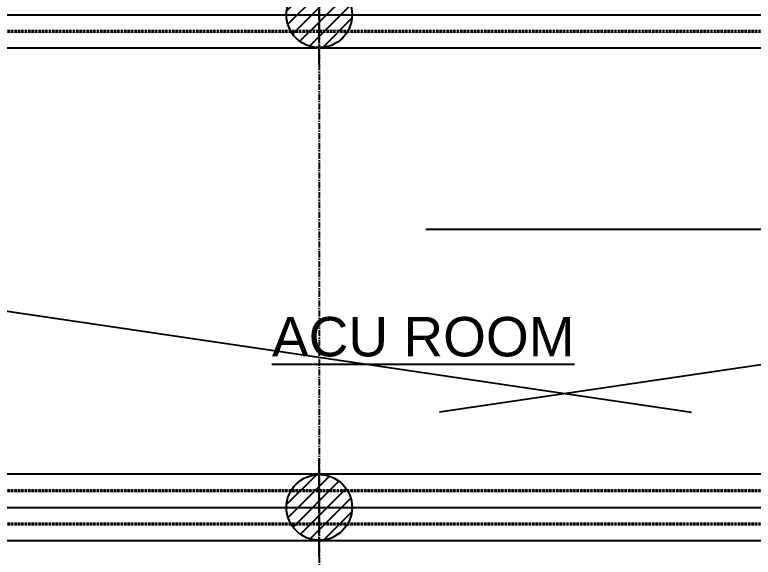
# Model space of a CAD drawing. Header units: millimetres. Extents: x 4080735 to 4152075, y -451436 to -400976.
# Drawn here: x 4118952 to 4123452, y -441965 to -438662 of the extents above; entities that cross this region are included whole.
import ezdxf

# ---------------------------------------------------------------- set-up
doc = ezdxf.new("R2010")
doc.units = ezdxf.units.MM
doc.header["$LTSCALE"] = 60
for name, pattern in [('120', [23, 20, -1, 1, -1]), ('CEN', [62, 60, -1, 0, -1]), ('CENTER', [2, 1.25, -0.25, 0.25, -0.25]), ('DASHED', [19.049999999999997, 12.7, -6.35]), ('HIDDEN', [0.375, 0.25, -0.125])]:
    doc.linetypes.add(name, pattern=pattern)
for name, color, linetype in [('1CEN', 1, 'CEN'), ('C_TEXT_01', 2, 'Continuous'), ('CEN', 1, 'CENTER'), ('DIM-SCALE', 7, 'Continuous'), ('EQUIPMENT', 6, 'Continuous'), ('PILE', 4, 'Continuous')]:
    doc.layers.add(name, color=color, linetype=linetype)
doc.styles.add('Arial', font='arial.ttf')

# ---------------------------------------------------------------- blocks, each defined once
blk = doc.blocks.new('외각')
at = {"color": 8, "linetype": 'HIDDEN', "ltscale": 0.1}
for p, q in [((-15.99999999519787, -12977.7550000003), (-15015.99999999636, -12977.7550000003)), ((-15.99999999519787, -12985.24500000029), (-15015.99999999636, -12985.24500000029)), ((-15.99999999519787, -15774.75499999878), (-15015.99999999636, -15774.75499999878)), ((-15.99999999519787, -15782.24499999877), (-15015.99999999636, -15782.24499999877)), ((-15.99999999519787, -15977.7550000003), (-15015.99999999636, -15977.7550000003)), ((-15.99999999519787, -15985.24500000029), (-15015.99999999636, -15985.24500000029))]:
    blk.add_line(p, q, dxfattribs=at)
at = {"color": 8}
for points in [[(-15.99999999631837, -13082.99999999884), (-15015.99999999632, -13083.00000000093), (-15015.99999999632, -12879.99999999983), (-15.99999999399006, -12879.99999999884)], [(-15.99999999631837, -15676.99999999878), (-15015.99999999632, -15676.99999999668), (-15015.99999999632, -15879.99999999779), (-15.99999999399006, -15879.99999999878)], [(-15.99999999631837, -16082.99999999884), (-15015.99999999632, -16083.00000000093), (-15015.99999999632, -15879.99999999983), (-15.99999999399006, -15879.99999999884)]]:
    blk.add_lwpolyline(points, close=True, dxfattribs=at)
blk = doc.blocks.new('EQ')
at = {"color": 253, "linetype": 'DASHED', "ltscale": 10}
for p, q in [((13539.97821865522, 2000), (-0.02178134478162974, 2000)), ((13539.97821865522, 2000), (-0.02178134478162974, 0)), ((-0.02178134478162974, 2000), (13539.97821865522, 0))]:
    blk.add_line(p, q, dxfattribs=at)
blk = doc.blocks.new('406.9X9')
at = {"layer": 'PILE', "linetype": 'ByBlock'}
h = blk.add_hatch(dxfattribs=at)
h.set_pattern_fill('ANSI31', color=256, scale=500, style=0)
h.set_pattern_definition([(45, (0, 0), (-44.19417382415921, 44.19417382415922), [])])
edge = h.paths.add_edge_path()
edge.add_arc((0, 0), 200, 0, 360)
at = {"layer": 'CEN', "linetype": '120', "ltscale": 0.1}
for p, q in [((-2.041279203118641e-13, -300.0000000002728), (1.36932592852984e-13, 299.9999999997272)), ((-300.0000000006585, -9.311919391659459e-10), (299.9999999993414, -9.314477345508195e-10))]:
    blk.add_line(p, q, dxfattribs=at)
at = {"layer": 'PILE', "linetype": 'ByBlock'}
blk.add_circle((0, 0), 200, dxfattribs=at)

msp = doc.modelspace()

# ---------------------------------------------------------------- block references
at = {"color": 8}
msp.add_blockref('외각', (4129823.760404499, -425782.0035934308), dxfattribs=at)

# ---------------------------------------------------------------- next in the draw order: block references
at = {"layer": 'EQUIPMENT', "color": 3}
msp.add_blockref('EQ', (4115537.760404503, -441968.7822776194), dxfattribs=at)

# ---------------------------------------------------------------- next in the draw order: linework, layer by layer
at = {"layer": '1CEN', "color": 1, "linetype": 'CENTER', "ltscale": 0.5}
for p, q in [((4120807.760404488, -407162.0759087493), (4120807.760404488, -445662.0759087484)), ((4093807.760404488, -438662.0759087484), (4130807.760404488, -438662.0759087484)), ((4093807.760404488, -441662.0759087484), (4130807.760404488, -441662.0759087484))]:
    msp.add_line(p, q, dxfattribs=at)

# ---------------------------------------------------------------- next in the draw order: block references
at = {"layer": 'DIM-SCALE'}
for p in [(4120807.760404488, -438662.0759087484), (4120807.760404488, -441662.0759087484)]:
    msp.add_blockref('406.9X9', p, dxfattribs=at)

# ---------------------------------------------------------------- next in the draw order: texts
at = {"layer": 'C_TEXT_01', "insert": (4120519.190910025, -440502.3402523409), "char_height": 240, "width": 2984.898355617333, "attachment_point": 1, "style": 'Arial'}
msp.add_mtext('{\\LACU ROOM}', dxfattribs=at)

doc.saveas('drawing.dxf')
